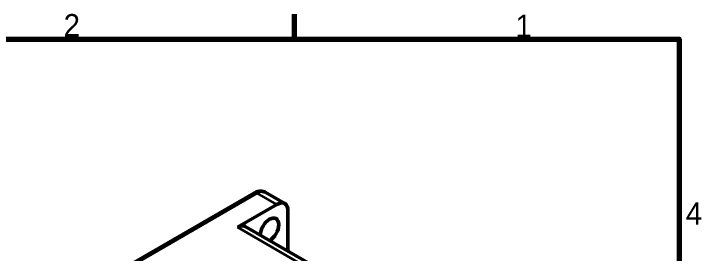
# Model space of a CAD drawing. Header units: millimetres. Extents: x 557 to 1894, y -100 to 370.
# Drawn here: x 933 to 1064.8, y 316.6 to 362.4 of the extents above; entities that cross this region are included whole.
import ezdxf

# ---------------------------------------------------------------- set-up
doc = ezdxf.new("R2010")
doc.units = ezdxf.units.MM
doc.header["$LTSCALE"] = 1.2
doc.layers.get('0').update_dxf_attribs({"lineweight": 25})
for name, color, linetype, lineweight in [('경계(ISO)', 7, 'Continuous', 70), ('외형선(ISO)', 7, 'Continuous', 50), ('좁은 외형선(ISO)', 7, 'Continuous', 35)]:
    doc.layers.add(name, color=color, linetype=linetype, lineweight=lineweight)
doc.styles.get("Standard").update_dxf_attribs({"font": ''})
doc.styles.get('Standard').set_extended_font_data('Gulim')

# ---------------------------------------------------------------- blocks, each defined once
blk = doc.blocks.new('경계 Default Border')
at = {"layer": '경계(ISO)'}
blk.add_line((350, 287), (350, 290.9), dxfattribs=at)
at = {"layer": '경계(ISO)', "flags": 128}
blk.add_lwpolyline([(10, 10), (10, 287), (410, 287), (410, 10), (10, 10)], dxfattribs=at)
at = {"layer": '경계(ISO)', "char_height": 3.5, "attachment_point": 7}
for s, insert in [('2', (314.01, 287.4)), ('1', (384.47, 287.31)), ('4', (411.03, 258.04))]:
    blk.add_mtext(s, dxfattribs=dict(at, insert=insert))

msp = doc.modelspace()

# ---------------------------------------------------------------- linework, layer by layer
at = {"layer": '외형선(ISO)', "color": 0}
for p, q in [((979.171, 328.132), (951.452, 312.129)), ((981.171, 328.232), (984.919, 326.068)), ((975.853, 321.551), (983.419, 325.919)), ((985.54, 324.694), (985.54, 316.973)), ((992.419, 313.001), (977.353, 321.7))]:
    msp.add_line(p, q, dxfattribs=at)
for centre, major_axis, start_param, end_param in [((983.419, 323.47), (1.5, 2.598), 5.4977871, 7.0685835), ((982.004, 321.02), (1.25, 2.165), 3.9439049, 8.6224658), ((975.853, 319.101), (1.5, 2.598), 0, 0.7853982)]:
    msp.add_ellipse(centre, major_axis=major_axis, ratio=0.5773503, start_param=start_param, end_param=end_param, dxfattribs=at)
msp.add_open_spline([(981.171, 328.232), (981.04, 328.307), (980.899, 328.364), (980.612, 328.439), (980.466, 328.457), (980.182, 328.461), (980.043, 328.446), (979.776, 328.392), (979.648, 328.353), (979.402, 328.256), (979.284, 328.198), (979.171, 328.132)], degree=3, knots=[3.92699082, 3.92699082, 3.92699082, 3.92699082, 4.08407045, 4.08407045, 4.24115008, 4.24115008, 4.39822972, 4.39822972, 4.55530935, 4.55530935, 4.71238898, 4.71238898, 4.71238898, 4.71238898], dxfattribs=at)
at = {"layer": '좁은 외형선(ISO)', "color": 0}
for p, q in [((979.671, 328.083), (951.952, 312.08)), ((983.419, 325.919), (979.671, 328.083)), ((991.54, 312.494), (975.853, 321.551))]:
    msp.add_line(p, q, dxfattribs=at)
for centre, major_axis, start_param, end_param in [((979.671, 327.266), (-0.5, 0.866), 5.4977871, 6.2831853), ((979.671, 325.633), (1.5, 2.598), 0, 0.7853982)]:
    msp.add_ellipse(centre, major_axis=major_axis, ratio=0.5773503, start_param=start_param, end_param=end_param, dxfattribs=at)

# ---------------------------------------------------------------- block references
at = {"color": 0, "xscale": 1.2289725, "yscale": 1.2289725, "zscale": 1.2289725}
msp.add_blockref('경계 Default Border', (556.644, 4.881), dxfattribs=at)

doc.saveas('drawing.dxf')
